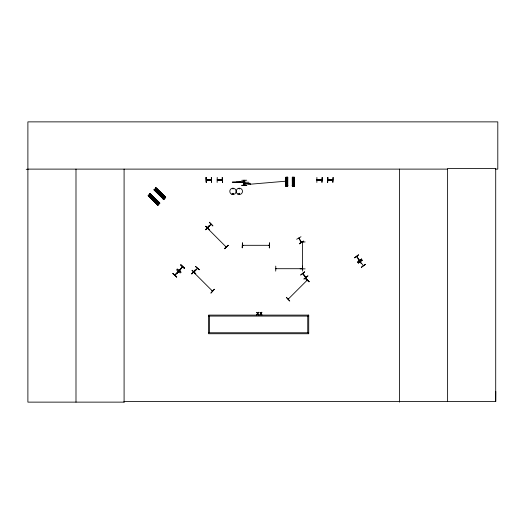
<?xml version="1.0" encoding="UTF-8"?>
<svg xmlns="http://www.w3.org/2000/svg" width="524" height="524" viewBox="0 0 524 524"><rect width="100%" height="100%" fill="white"/><g stroke="black" fill="none" stroke-linecap="round" stroke-linejoin="round"><path stroke-width="0.79" d="M495.35 169.114L497.8 169.114L497.8 121.869L27.89 121.869L27.89 402.131L124.162 402.131L124.096 401.581L495.711 401.581L495.783 391.448M194.044 272.382L193.67 272.015M207.733 228.281L207.255 228.051M212.082 290.715L212.606 290.951M226.217 247.007L225.857 246.653L226.303 246.824M302.551 268.851L302.551 242.036M302.531 242.108L302.728 242.592L302.721 242.036M302.499 268.399L302.59 268.707M239.075 188.745L239.612 188.817L239.108 188.679M238.879 193.559C240.031 195.439 239.56 191.83 238.957 193.913M239.632 193.762C239.167 192.459 238.806 194.823 239.684 193.684M287.152 181.088C286.7 179.673 286.052 182.09 287.152 181.088L250.249 184.219M174.872 275.1L178.343 271.524L175.003 275.211M179.143 270.397L179.588 270.194M182.103 267.076L182.476 266.657M207.674 227.907L211.08 224.226L207.602 227.691M288.22 299.152L307.182 280.196M298.791 238.112L301.274 242.402M232.525 193.441C233.154 195.557 233.632 191.948 232.512 193.801M233.206 193.834C232.577 192.426 232.839 195 233.16 193.474M302.636 273.489L305.708 277.451M356.569 256.537L359.471 260.566M357.054 256.858L356.752 256.406L359.628 260.428M359.661 260.467L359.235 260.218M363.335 265.648L360.302 261.79M275.775 268.53L276.331 268.53L275.788 268.733M211.31 179.837L206.318 179.811L206.751 180.066M217.224 179.837L217.729 179.837M316.896 179.837L317.498 180.066M332.825 179.837L327.827 179.811L328.266 179.784M332.268 179.837L332.753 180.027M174.905 275.061L178.376 271.511M193.985 271.845L197.45 268.439M197.43 268.419L194.077 272.002M288.154 298.942L288.573 298.798L288.259 299.119M307.123 280.288L306.881 280.537M158.602 204.15L158.235 203.751M242.998 245.481L242.56 245.291M268.753 245.311L269.257 245.481L268.858 245.258M275.879 268.76L276.331 268.701M302.486 268.76L302.138 268.76M210.858 179.811L211.244 180.027M217.277 179.837L222.228 179.837L217.237 180.04M321.448 179.811L321.9 179.837M321.874 180.046L316.896 180.014M173.044 273.515L176.621 277.032L173.071 273.489M176.405 269.749L180.184 273.03M184.428 268.36L180.852 264.843L184.409 268.38M179.175 270.358L182.385 266.716M182.647 266.808L179.339 270.502M209.259 229.754L205.598 226.335M191.987 270.443L195.681 273.829M195.576 266.565L199.428 269.781L195.629 266.513M165.695 197.279L156.008 187.782L153.99 189.858L163.685 199.349L165.702 197.273M149.261 196.539L151.01 194.745M155.111 190.684L156.866 188.895M149.916 197.181L151.665 195.387M155.766 191.326L157.521 189.537M150.899 198.144L152.648 196.349M156.755 192.288L158.503 190.5M151.77 199.002L153.525 197.207M157.626 193.146L159.375 191.358M152.753 199.965L154.508 198.17M158.608 194.109L160.357 192.321M156.977 204.091L158.726 202.297M162.833 198.236L164.582 196.448M156.971 204.668L159.303 202.277M157.043 204.74L159.381 202.349M162.82 198.812L165.158 196.428M162.899 198.884L165.23 196.5M164.012 197.928L164.294 197.646L164.143 197.993L164.667 198.098M157.835 205.198L159.846 203.122L150.146 193.644L148.141 195.714L157.842 205.192L148.181 195.668M208.893 226.027L205.559 229.767L208.88 226.014M205.532 229.748L209.05 226.185M191.64 273.685L195.157 270.122M191.771 273.816L195.288 270.253M228.215 245.343L224.514 248.73L228.235 245.363M224.527 248.736L228.084 245.212M286.379 297.331L289.746 301.051L286.327 297.383M305.335 278.375L309.094 281.696L305.361 278.349M306.998 280.104L306.848 280.556M300.711 274.949L304.634 271.838M303.887 278.906L307.837 275.827M304.044 279.109L307.955 275.971M354.46 257.703L358.534 254.788M354.584 257.873L358.645 254.939M357.597 262.046L361.658 259.111M358.292 263.094L362.32 260.114M361.278 267.22L365.333 264.286M361.396 267.391L365.444 264.437M358.187 259.347L361.049 263.356M300.992 236.743L296.676 239.278M302.728 268.851L302.721 268.347M244.079 182.516L244.531 182.621M244.426 183.02L244.426 182.516M242.946 245.278L242.599 245.258M275.879 268.504L276.279 268.701M221.776 179.811L222.124 179.784M317 179.811L321.847 179.837M269.205 245.533L268.858 245.514M207.602 228.444L207.294 228.084L226.165 247.014M301.398 242.271L298.994 238.06M300.134 242.055L305.138 241.95M242.481 242.894L242.232 247.904L242.409 242.894M268.805 245.311L269.31 245.311L242.547 245.311M275.762 266.113L275.722 271.124M302.571 266.113L302.675 271.124M302.086 268.537L302.59 268.53M300.134 268.877L305.145 268.871M26.2 169.311L27.89 169.304M27.89 169.114L447.614 169.114M294.233 177.263L292.3 177.269L292.307 186.315L294.233 186.308L294.187 177.263M206.024 177.42L206.292 182.431L206.043 177.42M211.31 177.42L211.585 182.431L211.382 177.42M217.224 177.42L217.152 182.431M316.896 177.42L316.856 182.431M285.96 178.186L287.63 178.186M292.431 178.186L294.102 178.186M285.96 178.802L287.63 178.802M292.431 178.802L294.102 178.802M285.96 179.719L287.63 179.719M292.431 179.719L294.102 179.719M206.351 180.014L211.31 180.014L206.404 180.04M327.867 180.014L332.825 180.014L327.919 180.04M217.329 180.04L222.235 180.066M316.961 180.027L321.906 180.066M241.747 180.289L246.758 180.223M285.96 180.531L287.63 180.531M292.425 180.531L294.095 180.531M285.96 181.448L287.63 181.448M292.425 181.448L294.095 181.448M243.922 181.9L244.407 181.9L236.2 182.097M244.407 182.097L232.263 182.156L240.536 182.097M243.922 182.149L244.407 181.874M239.134 182.26L248.939 182.26M222.51 182.431L222.228 177.42L222.484 182.431M327.533 182.431L327.814 177.42L327.559 182.431M243.974 182.516L244.531 182.516M243.974 182.725L244.531 182.725M243.974 182.863L244.531 182.863M244.079 183.02L244.531 183.073M249.142 183.767L244.963 183.767L249.142 184.048M243.726 183.839L244.963 183.839M243.726 183.976L244.963 183.976M241.747 185.332L246.758 185.372M285.96 185.391L287.63 185.391M292.431 185.391L294.102 185.391M285.685 185.719L287.912 185.719M292.15 185.719L294.377 185.647M275.827 268.707L302.538 268.707M208.559 316.077L308.721 316.077M208.559 332.766L308.721 332.766M233.069 188.529C233.462 189.629 232.053 188.221 233.187 188.607M302.754 242.14L302.728 242.54M180.839 264.856L184.579 268.19M180.714 265L184.455 268.334M181.049 272.146L177.151 268.995L180.904 272.31M173.025 273.541L176.758 276.875M172.9 273.679L176.634 277.013M205.729 226.198L209.404 229.597M192.131 270.292L195.806 273.692M155.962 187.828L165.656 197.312M155.89 187.906L165.564 197.41M155.779 188.018L165.473 197.509M155.733 188.064L165.427 197.548M155.661 188.142L165.315 197.659M155.549 188.254L165.243 197.744M155.53 188.273L165.204 197.777M155.438 188.371L165.086 197.902M164.955 198.033L164.425 198.576M155.176 189.786L164.294 198.727M154.344 189.505L164.071 198.956M163.96 199.068L154.259 189.59L163.92 199.107M154.128 189.721L163.842 199.192M154.036 189.819L163.73 199.303M150.113 193.677L159.807 203.168M150.002 193.795L159.715 203.26M159.617 203.358L149.923 193.873L159.578 203.404M149.812 193.985L159.466 203.515M159.388 203.594L149.674 194.129L159.355 203.626M149.582 194.221L158.661 203.194M159.106 203.882L158.569 204.432M148.711 195.124L158.451 204.57M148.633 195.21L158.307 204.714M148.6 195.242L158.294 204.727M148.488 195.354L158.176 204.851M148.416 195.432L158.097 204.923L148.371 195.478M148.272 195.576L157.986 205.041M305.518 278.192L309.081 281.709M305.387 278.323L308.95 281.84M212.122 290.748L212.443 291.069L193.553 272.179M304.66 271.871L300.75 275.002M302.807 273.423L305.878 277.222M302.656 273.574L305.761 277.406M362.359 260.173L358.298 263.107M495.711 401.581L495.711 168.571L447.614 168.571L447.614 401.581M399.511 169.114L399.511 402.131M327.782 177.42L327.742 182.431M307.745 316.077L307.745 332.766M294.115 177.263L294.102 186.308M294.01 177.263L293.971 186.308L293.899 177.263M293.774 177.263L293.787 186.308M293.643 177.263L293.65 186.308M293.519 186.308L293.008 186.308M292.877 186.315L292.89 177.269L292.752 186.315M292.667 177.269L292.739 186.315M292.562 177.269L292.621 186.315M292.431 177.269L292.444 186.315M292.34 177.269L292.412 186.315M287.63 186.308L287.63 177.263L287.538 186.308M287.499 177.263L287.499 186.308M287.322 177.263L287.29 186.308M287.185 177.263L287.218 186.308M287.172 177.263L287.172 186.308M287.054 186.308L286.543 186.308M286.3 177.269L286.287 186.315M286.156 177.269L286.163 186.315M286.084 177.269L285.98 186.315L285.947 177.269M250.249 183.282L250.249 184.533M249.142 183.282L249.142 184.533M246.758 185.299L241.747 185.299M244.813 180.289L244.787 185.299M244.531 180.289L244.564 185.299M243.974 180.289L243.961 185.299M243.942 180.289L243.909 185.299M243.719 180.289L243.699 185.299M209.534 316.077L209.534 332.766M206.266 177.42L206.233 182.431M124.09 169.114L124.09 402.131M75.993 169.114L75.993 402.131M152.602 198.445C153.303 200.568 154.233 196.932 152.602 198.445M158.451 192.596C159.158 194.712 160.089 191.077 158.451 192.596M292.903 180.898C293.361 182.313 294.003 179.896 292.903 180.898M258.345 312.297L257.703 313.332L256.675 312.297L257.487 313.614L256.649 314.937L257.684 313.883L258.732 314.937L257.9 313.601L258.732 312.297L258.345 312.297M261.594 312.297L260.952 313.332L259.924 312.297L260.736 313.614L259.897 314.937L260.932 313.883L261.98 314.937L261.149 313.601L261.98 312.297L261.594 312.297M180.728 269.382L177.466 273.076L180.728 269.382M209.364 222.268L212.849 225.87L209.364 222.268M195.138 270.109L191.823 273.862L195.138 270.109M214.296 289.261L210.976 293.021L214.296 289.261M361.619 259.053L357.722 262.21L361.619 259.053M303.534 241.138L299.315 243.857L303.514 241.112M269.572 242.887L269.323 247.898L269.572 242.887M287.761 177.263L285.829 177.269L285.842 186.315L287.761 186.308L287.761 177.263M322.181 177.42L321.939 182.431L322.155 177.42M333.1 177.42L332.832 182.431L333.074 177.42M308.721 315.101L208.559 315.101L208.559 333.742L308.721 333.742L308.721 315.101M164.182 198.838L154.488 189.354L164.143 198.878M286.418 186.315L286.418 177.269L286.379 186.315M237.765 194.083A3.17 3.17 0 0 0 242.514 191.345A3.17 3.17 0 0 0 237.765 188.601A3.17 3.17 0 0 0 237.765 194.083M231.366 194.083A3.17 3.17 0 0 0 236.114 191.345A3.17 3.17 0 0 0 231.366 188.601A3.17 3.17 0 0 0 231.366 194.083"/></g></svg>
